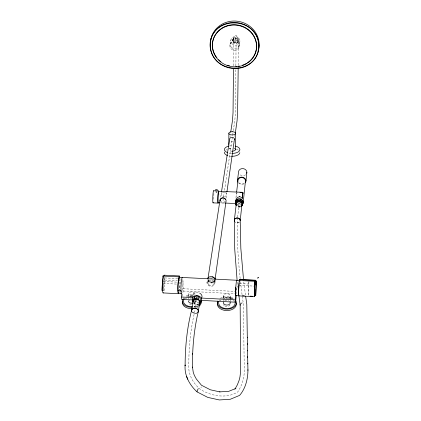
<?xml version="1.0" encoding="UTF-8"?>
<svg xmlns="http://www.w3.org/2000/svg" width="421" height="421" viewBox="0 0 421 421"><rect width="100%" height="100%" fill="white"/><g stroke="black" fill="none" stroke-linecap="round" stroke-linejoin="round"><path stroke-width="0.32" stroke-dasharray="2.1 1.58" d="M230.292 301.094L230.298 299.242M230.298 298.626L230.308 296.158A3.447 2.284 0.2 0 0 225.367 293.926A3.447 2.284 0.2 0 0 224.935 297.868A3.447 2.284 0.2 0 0 230.308 296.158M233.508 65.792L233.534 38.495L233.634 39.511L233.55 38.848C233.823 41.1 238.202 41.179 238.181 38.469L237.949 40.206M236.423 293.816L236.523 287.48M235.823 69.765L235.455 107.618A10.336 0.579 -87.8 0 1 234.681 121.359L233.102 132.141M235.86 65.85L236.076 44.316A9.725 0.4 -88.7 0 0 235.686 38.8L235.502 40.158M238.223 65.255L238.465 44.363C240.086 40.4 236.149 30.365 233.255 38.753M248.932 282.233L248.237 295.952M248.743 281.517L248.132 295.647M163.132 289.737L163.895 279.339M162.274 290.548L163.469 290.611L164.458 277.192M239.27 207.095L239.37 206.232M237.57 217.783L237.281 220.357A938.588 237.723 60.5 0 0 240.154 278.586M237.639 217.141L239.086 204.29M235.944 197.623L236.523 192.818M214.878 283.375L215.368 279.891A3.963 3.073 8.6 0 1 211.463 282.775A3.963 3.073 8.6 0 1 207.479 279.491M213.915 283.322L214.405 279.844A2.994 2.326 8.6 0 1 211.453 282.023A2.994 2.326 8.6 0 1 208.437 279.539M233.06 40.084A2.447 2.31 11.2 0 1 235.518 37.837L235.486 42.468A2.447 2.31 11.2 0 1 233.06 40.084L233.339 38.148M226.035 198.107L226.851 192.392M223.041 200.459L223.225 199.201M223.593 196.691L224.151 192.881M224.535 190.287L232.497 136.267M232.629 135.378L233.008 132.789M207.911 283.017L208.532 278.939M206.948 282.965L207.6 278.697M220.683 197.149L221.372 192.707M238.939 47.205A4.668 4.384 11.1 0 0 233.36 41.584A4.668 4.384 11.1 0 0 231.103 48.841A4.668 4.384 11.1 0 0 238.939 47.205L239.954 41.095M198.444 304.383L194.481 304.104L194.897 301.657L194.239 300.731M238.112 41.753A2.873 2.71 11.2 0 0 234.713 38.253A2.873 2.71 11.2 0 0 233.276 42.726A2.873 2.71 11.2 0 0 238.112 41.753L238.365 40.295M230.024 136.593L230.24 135.751M232.618 40.079L232.766 39.321M182.177 296.137L183.161 291.032L183.019 284.712A19.403 2.268 -86.6 0 0 182.956 280.986L182.619 277.923M229.987 44.579L230.961 39.616M192.186 312.087L194.407 313.282L196.933 313.029M194.407 313.282L195.302 313.335M193.555 313.029L192.208 311.982M200.922 387.757L201.322 386.946M195.576 307.256L197.017 306.662L198.549 304.194L195.055 306.083L192.897 306.525M183.998 298.926L184.745 298.063M195.091 307.456L196.981 305.288M193.786 307.172L195.055 306.083M237.365 192.707C236.039 193.402 236.181 195.144 236.807 196.27M225.282 201.648L222.946 202.338L220.646 201.448M219.972 300.847L220.978 300.126M197.017 306.662L198.58 305.562M185.172 298.994L186.735 297.931M233.15 141.235L231.629 141.503L230.298 140.625M221.472 298.405C225.188 296.542 229.955 296.7 233.366 299.163M186.687 296.568L188.597 295.795L191.813 295.347M224.461 196.786C226.477 196.523 227.493 193.26 225.23 192.565M195.297 313.361L196.16 313.266A3.431 2.584 9.4 0 0 196.944 312.998M196.175 292.584L198.591 292.753M191.85 296.705L190.76 296.731L188.597 295.795M240.512 203.417L238.502 203.327M240.654 206.216L237.439 206.248L237.602 204.816L241.454 204.774A3.873 3.226 6.7 0 1 236.77 204.311M232.208 151.165L231.587 151.155A3.326 1.642 0.2 0 1 229.013 150.102M220.804 202.88L224.73 203.048M237.823 203.617L241.101 203.759M164.637 277.923L179.846 278.702L179.972 280.833A7.61 0.91 -86.6 0 1 179.483 290.001M239.665 283.596L248.543 284.049M164.8 280.054L177.446 280.702M178.078 280.739L179.972 280.833M163.448 281.46L177.609 282.186M238.907 285.327L254.668 286.138M163.269 283.407L177.441 284.138M183.077 288.722L235.797 291.469M183.161 291.032L235.776 293.784M195.818 297.763L197.775 297.863M195.233 300.052L197.186 300.157M194.897 301.657L198.844 301.931M224.572 192.36C220.751 190.845 220.094 196.66 223.756 196.839M228.177 298.594L229.782 298.842L227.64 297.152M193.576 312.95L194.418 313.229M196.012 297.347L198.002 298.347M216.62 191.55L216.794 191.613A0.879 0.495 5.5 0 1 216.815 192.408L216.62 192.46A0.879 0.495 5.5 0 1 215.952 192.423L215.752 192.344A0.879 0.495 5.5 0 1 215.731 191.555M223.34 297.631L224.919 298.331M163.085 290.385L163.469 290.611M190.713 295.374L192.944 296.679M225.445 297.2L227.64 298.515M193.781 302.994L195.133 303.936A3.279 2.489 9.4 0 0 197.686 304.146L198.449 303.862A3.379 2.568 9.4 0 1 193.749 302.931M233.355 300.526L234.15 301.357M229.787 297.479L231.729 299.526M193.818 303.178L194.481 304.104M231.734 298.163L232.381 299.11M234.318 135.373L234.708 136.325M234.071 300.731L234.544 301.773M245.464 294.995L243.775 281.812M237.297 282.238L237.881 287.359M164.7 277.544L164.916 281.523A8.073 1.126 -86.4 0 1 163.722 292.163M179.904 278.318L180.062 282.302A8.088 0.968 -86.6 0 1 179.514 290.274M188.182 294.532L188.245 296.379M188.266 296.994L188.329 298.842M195.228 302.441L195.176 300.478A3.421 2.279 -2.6 0 1 193.923 302.636M223.43 295.795L223.435 298.263M223.44 298.878L223.446 300.731M214.999 279.776A3.594 2.789 8.6 0 1 211.584 282.496A3.594 2.789 8.6 0 1 207.848 279.607M194.939 310.756A626.664 347.004 28.8 0 0 188.834 365.412A35.527 26.102 22.3 0 0 199.375 388.625A31.612 23.144 23.9 0 0 237.776 391.893A74.422 53.546 13.3 0 0 244.301 370.054A698.029 20.745 -89.2 0 1 243.48 304.72L242.775 299.884A938.588 237.723 60.5 0 1 240.496 281.707M224.667 202.785A3.089 2.568 8.4 0 1 220.43 201.785M240.486 206.411A2.858 2.373 6.7 0 1 237.055 205.885M239.339 222.172A2.952 2.415 6.8 0 1 235.186 221.983M239.139 222.162A2.947 2.326 0.8 0 1 235.56 222.23M244.343 183.088A3.742 3.168 6.5 0 1 239.07 182.872M245.601 174.804A4.173 3.557 6.4 0 1 239.07 173.805M243.812 183.94A4.252 3.6 6.5 0 1 238.707 183.161M240.228 206.127A3.368 2.8 6.7 0 1 237.67 205.874M240.133 206.99A3.373 2.8 6.7 0 1 236.844 206.301M213.868 193.523A6.068 0.495 -87.5 0 1 213.642 199.533M218.92 193.739A6.073 0.453 -87.5 0 1 218.92 194.665M231.061 156.259A7.741 3.847 0.2 0 1 228.329 155.796M225.735 150.255A7.741 3.847 0.2 0 1 227.077 149.518M228.756 148.976A7.741 3.847 0.2 0 1 232.155 148.608M233.65 148.687A7.741 3.847 0.2 0 1 234.618 148.823M236.418 149.271A7.741 3.847 0.2 0 1 238.723 150.471M231.582 153.386A7.757 3.831 0.2 0 1 228.335 152.891M229.377 145.976A7.757 3.831 0.2 0 1 232.671 145.75M228.85 149.255A3.326 1.642 0.2 0 1 231.808 147.903M234.234 148.276A3.326 1.642 0.2 0 1 234.829 148.587M214.163 280.197A3 2.326 8.6 0 1 210.921 282.949A3 2.326 8.6 0 1 208.674 279.349M210.474 278.349A3 2.326 8.6 0 1 212.026 278.428M195.002 294.3A3.442 2.263 -2.5 0 1 194.786 294.879M192.087 296.358A3.442 2.263 -2.5 0 1 188.387 293.374A3.442 2.263 -2.5 0 1 194.276 292.653M199.333 304.578A9.462 6.299 -2.6 0 1 193.029 307.183M183.098 298.694A9.462 6.299 -2.6 0 1 183.877 297.71M186.103 296.068A9.462 6.299 -2.6 0 1 191.813 294.658M190.45 298.842A3.421 2.279 -2.6 0 1 191.302 298.657M193.87 300.389A3.415 2.279 -2.6 0 1 193.96 304.004M191.439 304.546A3.415 2.279 -2.6 0 1 188.697 303.241M189.108 300.968A3.415 2.279 -2.6 0 1 189.729 300.531M198.554 306.599A9.451 6.31 -2.6 0 1 196.039 307.877M188.276 296.573A9.451 6.31 -2.6 0 1 191.855 296.016M179.693 277.771A7.615 0.91 -86.6 0 1 179.846 278.702M179.241 291.464A7.61 0.91 -86.6 0 1 178.978 292.532M230.098 304.904A3.426 2.3 0.2 0 1 224.925 306.03M224.256 305.625A3.426 2.3 0.2 0 1 223.498 304.546M219.957 298.463A9.483 6.352 0.2 0 1 234.113 298.747M224.64 301.02A3.426 2.294 0.2 0 1 228.792 300.878M219.183 300.468A9.473 6.357 0.2 0 1 219.962 299.831M222.941 298.405A9.473 6.357 0.2 0 1 232.287 298.999M182.956 280.986A7.615 0.884 -86.6 0 1 182.23 291.616M236.413 288.459A7.625 0.347 -87.3 0 1 236.302 290.379M210.621 277.392A2.994 2.326 8.6 0 1 211.389 277.35M199.207 302.436A4.71 3.584 9.4 0 1 193.565 301.473M215.805 191.844C216.331 193.092 217.352 191.176 215.805 191.844M233.76 41.753A2.447 2.31 8 0 0 237.86 40.805A2.447 2.31 8 0 0 234.892 37.906A2.447 2.31 8 0 0 233.76 41.753M233.423 41.963A2.863 2.705 11.2 0 0 238.244 40.99A2.863 2.705 11.2 0 0 234.855 37.501A2.863 2.705 11.2 0 0 233.423 41.963M231.387 47.357A4.647 4.368 11.1 0 0 239.186 45.726A4.647 4.368 11.1 0 0 233.634 40.127A4.647 4.368 11.1 0 0 231.387 47.357M232.055 43.831A4.594 4.331 11.2 0 0 239.77 42.211A4.594 4.331 11.2 0 0 234.281 36.659A4.594 4.331 11.2 0 0 232.055 43.831M208.132 285.201A3.984 3.084 8.6 0 0 214.752 284.17A3.984 3.084 8.6 0 0 209.858 280.112A3.984 3.084 8.6 0 0 208.132 285.201M208.805 284.712A3.015 2.331 8.6 0 0 213.815 283.928A3.015 2.331 8.6 0 0 210.111 280.86A3.015 2.331 8.6 0 0 208.805 284.712"/><path stroke-width="0.63" d="M228.829 144.492L228.856 133.468M254.326 296.268L254.368 293.721M254.342 295.063L254.347 296.694L238.691 295.874M235.439 149.381L235.56 133.173M233.487 68.402L233.039 112.707L232.487 120.548L230.713 132.115M201.091 300.362L235.592 302.199L235.597 296.668A18.945 0.847 -87.3 0 1 235.592 293.584L235.602 292.763A7.657 0.347 -87.3 0 1 235.781 287.154L236.486 280.233A7.657 0.347 -87.3 0 1 236.555 280.67A7.625 0.347 -87.3 0 0 236.486 280.233L179.488 277.318M238.197 67.865L237.591 112.875L237.06 120.79L235.318 133.047M247.927 369.691C248.016 378.732 245.559 388.572 239.602 395.398L230.308 399.261L219.33 399.95L207.763 397.392L197.275 392.004M234.35 220.109L234.734 249.295L237.112 280.381M255.037 283.891L255.079 282.296M191.76 311.461L191.592 310.019L193.15 300.973M254.352 293.926L254.416 292.032M191.55 310.787L192.297 308.877L194.576 308.167A3.431 2.531 13.1 0 1 197.912 309.835A3.431 2.531 13.1 0 1 197.575 312.635M255.005 285.001L255.052 283.696M254.405 292.163L254.663 286.033M254.473 295.674L255.052 281.302L239.786 280.523L239.823 279.602L255.158 280.197L256.342 281.181L255.7 295.742L254.473 295.674L254.784 289.469M254.968 284.97L255.094 281.76M255.7 295.742L256.342 281.181M254.479 290.169L254.568 288.075M239.912 280.339L239.949 279.423M254.747 291.443L254.837 289.411M254.668 286.138L254.863 282.654M254.647 293.274L254.747 291.343M254.763 284.364L254.947 281.544M254.552 294.805L254.652 293.1M235.781 287.154L235.786 287.133A7.625 0.347 -87.3 0 0 235.807 295.3M179.22 276.834L179.435 277.313L179.193 275.95L164.211 275.192L162.938 276.029L161.88 290.322L162.274 290.548M254.558 294.574L254.347 296.694M179.193 275.95L179.125 276.855L163.948 276.129A8.078 1.131 -86.4 0 0 162.406 287.485L162.632 291.5A8.073 1.126 -86.4 0 0 163.401 292.805M239.16 281.849L238.907 285.327A7.625 0.316 -87.3 0 0 238.612 292.884A7.625 0.316 -87.3 0 0 238.796 295.458M235.592 302.199L236.297 295.105M245.98 180.914L246.864 172.336M241.301 206.211L243.054 203.39L243.206 201.959L241.091 199.17L237.223 199.217L235.481 202.043L235.313 203.475L236.018 204.401M243.249 202.169L245.469 180.893M241.933 204.417L240.223 220.499A2.952 2.415 6.8 0 0 236.539 217.989A2.952 2.415 6.8 0 0 234.723 221.462M242.086 205.664L242.175 204.801M241.907 202.854L241.996 201.996M254.479 295.658L254.363 296.384M243.054 203.39L240.933 200.596L241.091 199.17M238.896 201.48L238.996 200.617A3.368 2.8 6.7 0 1 242.47 204.122M239.154 282.091L239.281 280.744A7.941 0.332 -87.3 0 1 239.544 280.539M254.937 281.828L255.015 280.944M234.334 220.236L236.234 204.169M236.376 204.864L236.27 205.727A3.373 2.8 6.7 0 1 237.002 202.006A3.373 2.8 6.7 0 1 241.538 202.454A3.373 2.8 6.7 0 1 241.591 206.253M235.313 203.475L237.055 200.638L237.223 199.217M236.081 202.917L236.181 202.059M237.491 180.562L238.533 172.005A4.173 3.557 6.4 0 1 243.285 168.647A4.173 3.557 6.4 0 1 246.706 173.252M235.592 200.543L235.565 202.68M236.602 192.176L237.997 180.583A3.742 3.168 6.5 0 1 242.259 177.604A3.742 3.168 6.5 0 1 245.327 181.709M215.099 279.202L226.03 201.243A3.089 2.568 8.4 0 0 223.319 197.975A3.089 2.568 8.4 0 0 219.957 200.491M226.94 191.744L234.46 139.077M208.027 278.234L220.03 199.822M221.472 192.06L229.677 138.856C230.008 136.751 233.529 136.962 234.392 138.567A1.668 1.063 -62.7 0 1 234.355 139.667M198.307 311.403L199.78 302.241M199.244 303.383L200.438 301.883L200.833 299.436L198.859 296.652L194.897 296.379L192.918 298.884L192.497 301.331L193.155 302.257M200.438 301.883L198.459 299.094L198.859 296.652M192.497 301.331L194.476 298.821L194.897 296.379M220.315 199.654L220.288 200.838M239.275 281.028L239.381 280.449A7.625 0.316 -87.3 0 1 239.465 280.386M198.286 311.498C195.002 325.475 193.186 339.784 192.665 354.129L192.686 353.44L192.46 367.686L192.481 367.001L193.26 372.369L194.376 375.437L196.344 379.032L201.47 385.247L210.347 389.788L219.988 391.925L219.715 391.872L228.682 391.346L235.949 388.394L235.355 388.683M191.818 309.482L192.297 308.877M192.286 308.935L192.939 308.477M242.485 203.527L242.349 203.717M219.494 202.822L218.183 202.764A5.752 0.432 -87.5 0 1 217.957 197.344A5.752 0.432 -87.5 0 1 218.625 191.292L242.859 192.318L242.375 198.391L240.607 196.944L239.602 196.728L237.623 197.312L236.128 198.907L235.697 201.564M218.752 301.257C216.826 310.366 235.186 311.172 235.265 302.315M256.278 281.365L255.158 280.197M199.649 302.878L200.017 301.915M191.839 309.398C187.024 327.727 185.156 346.767 185.119 365.696L185.135 365.007C184.166 375.29 189.65 385.141 197.07 391.893M183.998 298.926C181.314 303.873 188.161 307.309 192.339 306.535M198.323 388.62L197.812 389.499A3.905 0.858 -56.6 0 0 197.028 391.556M234.923 389.193L237.339 384.862L239.086 380.421L239.965 376.906L240.617 371.538L240.149 304.63L240.165 305.178L238.87 295.526M220.609 199.07C221.662 197.244 224.493 197.491 225.351 199.365M240.786 303.588L242.143 302.852M192.929 308.509L193.713 308.24A3.431 2.584 9.4 0 1 197.412 309.135A3.431 2.584 9.4 0 1 198.054 312.035M237.055 200.638L240.933 200.596M213.547 190.76L218.636 190.971M240.249 192.329L239.959 192.313L242.054 192.613M239.454 196.754L239.749 196.765M225.382 203.08L235.86 203.532M213.084 202.864L218.173 203.085M239.823 279.602L255.089 280.375M236.391 280.302L239.381 280.449M179.693 277.771A7.615 0.91 -86.6 0 0 178.251 282.223L178.083 284.175A7.615 0.91 -86.6 0 0 177.967 289.753L178.004 290.569L181.035 290.727A7.615 0.884 -86.6 0 0 181.13 292.074M254.552 295.247L255.773 295.31M235.713 295.405L238.707 295.563M242.491 295.763L244.385 295.863M250.032 296.158L252.505 296.289M178.472 293.242L181.483 293.405M163.101 292.916L178.436 293.721M196.449 295.558L197.186 295.595M182.456 277.471A7.615 0.884 -86.6 0 0 181.467 280.612L181.256 282.375A7.615 0.884 -86.6 0 0 180.972 289.906L181.004 290.727A18.845 2.163 -86.7 0 0 181.24 293.805L181.467 297L192.555 297.589M201.691 298.073L235.613 299.868M192.629 299.915L181.562 299.326L181.467 297M194.476 298.821L198.459 299.094M242.875 192.907L242.975 193.797M162.938 276.029L163.311 276.492M164.211 275.192L164.579 275.655M242.354 198.391L242.859 192.318M179.735 277.328L179.262 276.907A8.088 0.968 -86.6 0 0 177.873 288.29L178.046 292.311A8.088 0.968 -86.6 0 0 178.699 293.611M186.598 376.474L187.692 379.226M191.576 310.682L191.787 311.356M245.632 296.226L246.801 304.267L247.311 337.795M243.559 279.944L240.838 248.427L240.207 220.599A2.947 2.326 0.8 0 0 236.807 218.052A2.947 2.326 0.8 0 0 234.597 221.293M247.79 363.197L247.943 370.385M247.537 350.225L247.674 357.371M247.659 356.719L247.806 363.87M247.301 337.195L247.427 344.336M247.416 343.72L247.548 350.861M236.328 204.79A2.858 2.373 6.7 0 1 239.481 201.948A2.858 2.373 6.7 0 1 241.538 205.585M212.195 276.992A3.594 2.789 8.6 0 1 213.842 277.76M214.442 278.36A3.594 2.789 8.6 0 1 214.836 279.044M216.92 57.803A22.15 20.813 11.1 0 1 221.272 28.586A22.15 20.813 11.1 0 1 252.305 33.591A22.15 20.813 11.1 0 1 247.506 62.74M246.459 63.387A22.15 20.813 11.1 0 1 242.496 65.202M239.47 66.013A22.15 20.813 11.1 0 1 238.223 66.218M236.976 66.355A22.15 20.813 11.1 0 1 235.718 66.429M229.429 65.76A22.15 20.813 11.1 0 1 227.593 65.229M220.925 61.719A22.15 20.813 11.1 0 1 218.567 59.661M238.039 182.388A4.252 3.6 6.5 0 1 239.039 177.857A4.252 3.6 6.5 0 1 244.501 178.078A4.252 3.6 6.5 0 1 245.38 182.688M235.481 202.043A3.873 3.226 6.7 0 1 240.623 198.986A3.873 3.226 6.7 0 1 242.222 204.253M235.992 204.19A3.368 2.8 6.7 0 1 238.996 200.617M213.226 202.564A6.068 0.495 -87.5 0 1 212.805 197.144A6.068 0.495 -87.5 0 1 213.673 190.892M218.299 202.78A6.073 0.453 -87.5 0 1 217.931 197.365A6.073 0.453 -87.5 0 1 218.746 191.108M215.789 190.16A0.874 0.5 5.5 0 1 215.931 189.471A0.874 0.5 5.5 0 1 217.157 189.634A0.874 0.5 5.5 0 1 217.015 190.324M235.26 146.071A7.757 3.831 0.2 0 1 239.717 150.392A7.757 3.831 0.2 0 1 232.087 153.397M227.756 152.712A7.757 3.831 0.2 0 1 228.761 146.108M239.844 152.712A7.741 3.847 0.2 0 1 231.566 156.286M227.75 155.612A7.741 3.847 0.2 0 1 224.398 152.123M235.239 148.966A3.326 1.642 0.2 0 1 232.455 151.171M210.668 40.474A24.392 22.945 11.1 0 1 239.975 21.681A24.392 22.945 11.1 0 1 258.068 51.267M193.155 302.957A3.421 2.279 -2.6 0 1 189.75 302.778A3.421 2.279 -2.6 0 1 188.403 300.715M201.233 300.394A9.462 6.299 -2.6 0 1 199.333 304.578M192.408 307.235A9.462 6.299 -2.6 0 1 182.809 299.215M207.6 278.697A3.963 3.073 8.6 0 1 211.384 276.592A3.963 3.073 8.6 0 1 215.226 279.086M178.715 293.142A7.61 0.91 -86.6 0 1 178.004 290.569M238.891 295.121A7.941 0.332 -87.3 0 1 238.596 293.079A7.941 0.332 -87.3 0 1 239.028 283.38M229.95 301.778A3.426 2.294 0.2 0 1 227.051 305.062A3.426 2.294 0.2 0 1 223.635 301.994M201.185 301.215A9.451 6.31 -2.6 0 1 199.37 305.946M192.45 308.614A9.451 6.31 -2.6 0 1 182.488 301.662M236.186 303.078A9.473 6.357 0.2 0 1 226.403 310.551A9.473 6.357 0.2 0 1 217.752 302.441M235.444 300.136A9.483 6.352 0.2 0 1 227.64 309.161A9.483 6.352 0.2 0 1 217.741 301.073M200.175 301.936A4.71 3.584 9.4 0 0 201.401 298.536A4.71 3.584 9.4 0 0 198.096 295.752L195.665 295.584A4.71 3.584 9.4 0 0 192.823 300.678M199.717 293.19A4.684 3.579 9.4 0 1 201.401 298.231M192.881 296.773A4.684 3.579 9.4 0 1 195.044 292.869M258.804 45.315C259.168 75.475 212.384 75.575 210.29 46.463C208.948 15.356 257.563 15.193 258.804 45.315M193.844 299.784L193.397 300.341A3.552 2.7 9.4 0 0 193.144 301.678A3.379 2.568 9.4 0 1 196.996 299.089A3.379 2.568 9.4 0 1 199.533 302.867A3.552 2.694 9.4 0 0 199.58 300.852L197.807 299.268A3.279 2.489 9.4 0 0 195.239 299.057L193.844 299.784M258.31 277.45L257.773 278.081L258.31 277.45M232.755 131.752L231.876 131.736A3.368 1.6 0.2 0 0 228.84 133.262A3.368 1.6 0.2 0 0 231.655 134.904L232.539 134.92A3.368 1.6 0.2 0 0 235.571 133.389A3.368 1.6 0.2 0 0 232.755 131.752M216.647 60.84A24.502 23.023 11.1 0 0 257.91 52.772A24.502 23.023 11.1 0 0 229.029 22.897A24.502 23.023 11.1 0 0 216.647 60.84M216.499 57.724A22.171 20.829 11.1 0 0 254.626 54.941A22.171 20.829 11.1 0 0 232.234 25.107A22.171 20.829 11.1 0 0 216.499 57.724"/></g></svg>
